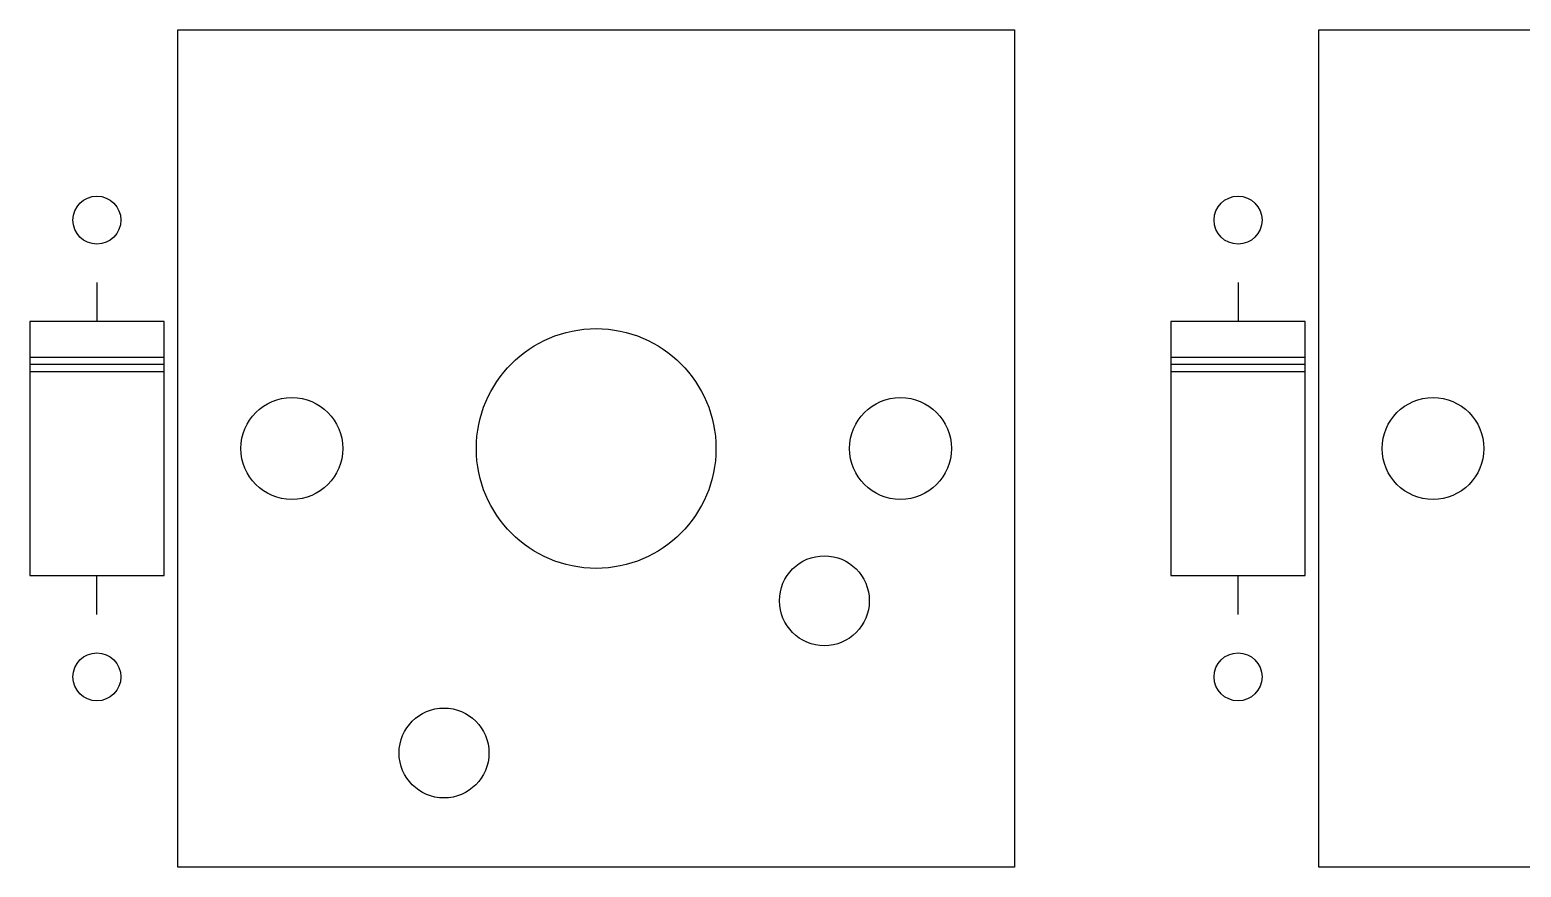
# Model space of a CAD drawing. Extents: x -119 to 121, y -47 to 51.
# Drawn here: x 52.46 to 77.35, y 12.06 to 26.04 of the extents above; entities that cross this region are included whole.
import ezdxf

# ---------------------------------------------------------------- set-up
doc = ezdxf.new("R2010")
doc.units = 0
doc.layers.add('BLACK', color=7, linetype='CONTINUOUS')

msp = doc.modelspace()

# ---------------------------------------------------------------- linework, layer by layer
at = {"layer": 'BLACK', "linetype": 'CONTINUOUS'}
for p, q in [((54.9275, 12.065), (54.9275, 26.035)), ((54.9275, 26.035), (68.8975, 26.035)), ((68.8975, 26.035), (68.8975, 12.065)), ((73.9775, 12.065), (73.9775, 26.035)), ((73.9775, 26.035), (87.9475, 26.035)), ((53.5781, 21.82), (53.5781, 21.17)), ((72.6281, 21.82), (72.6281, 21.17)), ((54.6981, 21.17), (52.4581, 21.17)), ((52.4581, 21.17), (52.4581, 16.93)), ((54.6981, 16.93), (54.6981, 21.17)), ((71.5081, 21.17), (71.5081, 16.93)), ((73.7481, 21.17), (71.5081, 21.17)), ((73.7481, 16.93), (73.7481, 21.17)), ((54.6981, 20.57), (52.4581, 20.57)), ((54.6981, 20.45), (52.4581, 20.45)), ((73.7481, 20.57), (71.5081, 20.57)), ((73.7481, 20.45), (71.5081, 20.45)), ((54.6981, 20.33), (52.4581, 20.33)), ((73.7481, 20.33), (71.5081, 20.33)), ((52.4581, 16.93), (54.6981, 16.93)), ((53.5781, 16.28), (53.5781, 16.93)), ((71.5081, 16.93), (73.7481, 16.93)), ((72.6281, 16.28), (72.6281, 16.93)), ((68.8975, 12.065), (54.9275, 12.065)), ((87.9475, 12.065), (73.9775, 12.065))]:
    msp.add_line(p, q, dxfattribs=at)
at = {"layer": 'WHITE'}
for centre, radius in [((53.5781, 22.86), 0.4), ((72.6281, 22.86), 0.4), ((61.9125, 19.05), 2), ((56.8325, 19.05), 0.85), ((66.9925, 19.05), 0.85), ((75.8825, 19.05), 0.85), ((65.7225, 16.51), 0.75), ((53.5781, 15.24), 0.4), ((72.6281, 15.24), 0.4), ((59.3725, 13.97), 0.75)]:
    msp.add_circle(centre, radius, dxfattribs=at)

doc.saveas('drawing.dxf')
